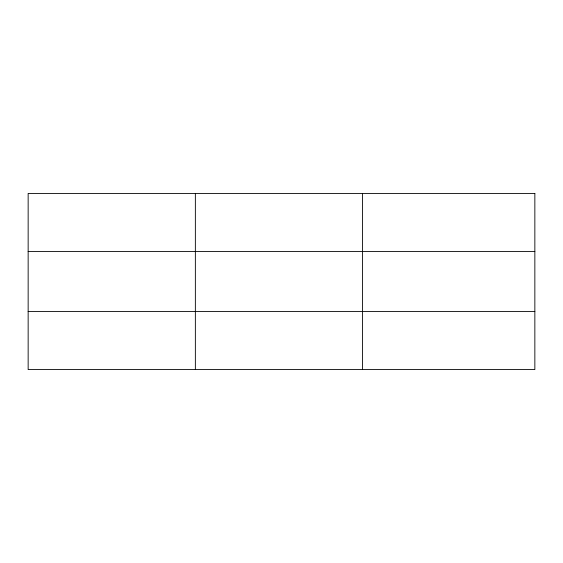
<?xml version="1.0" encoding="UTF-8"?>
<svg xmlns="http://www.w3.org/2000/svg" width="563" height="563" viewBox="0 0 563 563"><rect width="100%" height="100%" fill="white"/><g stroke="black" fill="none" stroke-linecap="round" stroke-linejoin="round"><path stroke-width="0.84" d="M195.361 193.426L195.361 369.574M362.572 193.426L362.572 369.574M28.15 251.555L534.85 251.555M28.15 311.445L534.85 311.445M534.85 193.426L534.85 369.574L28.15 369.574L28.15 193.426L534.85 193.426"/></g></svg>
